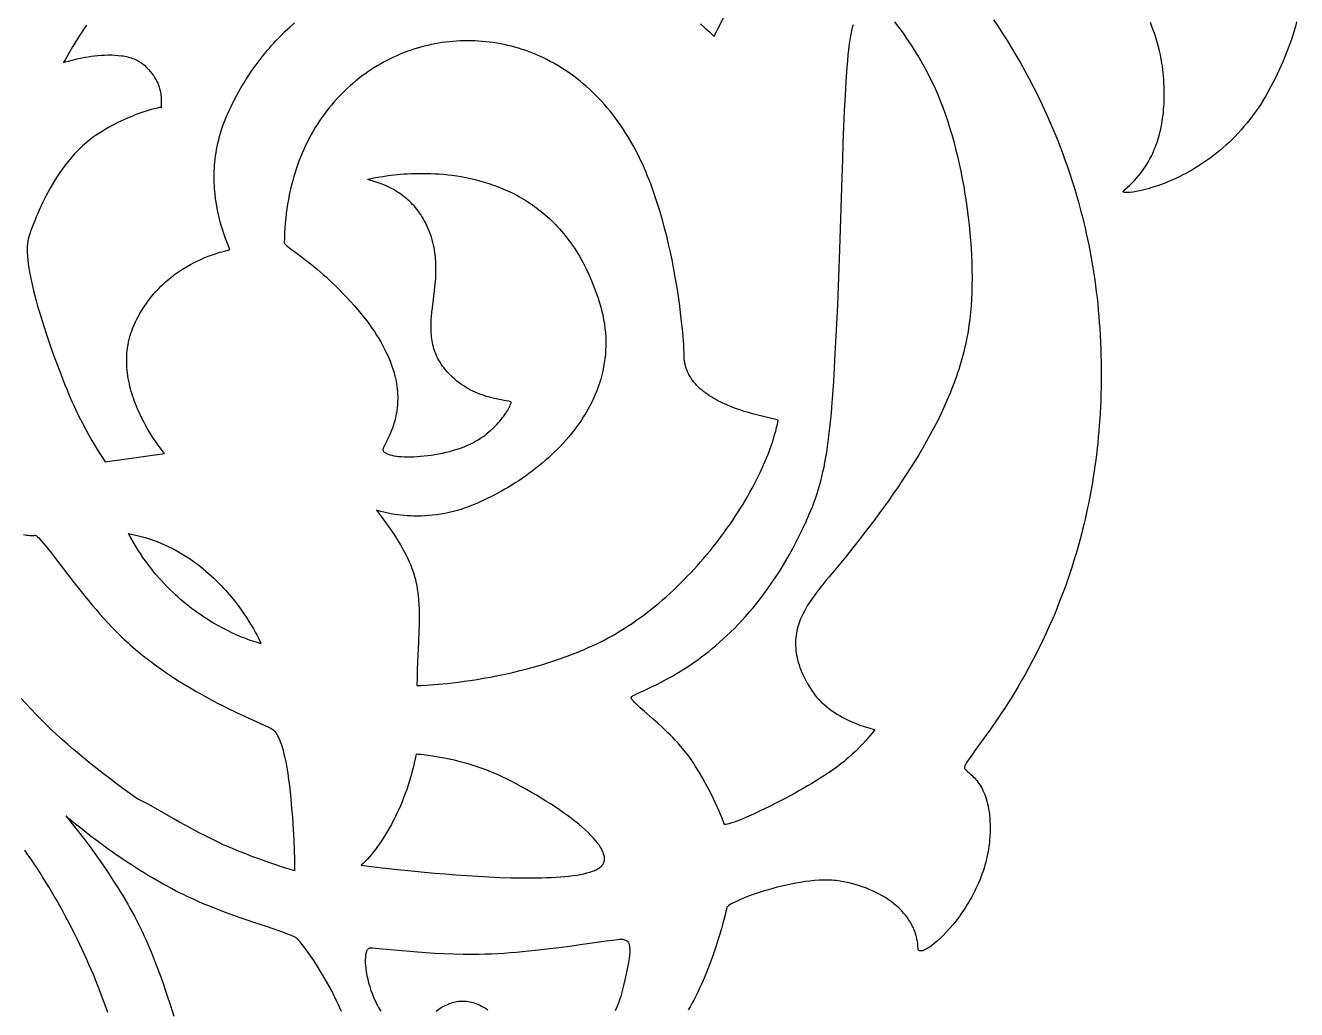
# Model space of a CAD drawing. Extents: x -332 to 348, y -263 to 352.
# Drawn here: x 59.8 to 122.5, y -19.5 to 29 of the extents above; entities that cross this region are included whole.
import ezdxf

# ---------------------------------------------------------------- set-up
doc = ezdxf.new("R2010")
doc.units = 0
doc.layers.add('LAYER_1', color=18, linetype='CONTINUOUS')
doc.layers.add('LAYER_2', color=174, linetype='CONTINUOUS')

msp = doc.modelspace()

# ---------------------------------------------------------------- linework, layer by layer
at = {"layer": 'LAYER_1'}
for points in [[(93.122, 29.116), (93.363, 28.903), (93.553, 28.727), (93.691, 28.594), (93.803, 28.48), (96.497, 33.954)], [(62.84, 29.042), (62.702, 28.838), (62.573, 28.644), (62.454, 28.46), (62.344, 28.287), (62.153, 27.975), (61.998, 27.71), (61.789, 27.34), (61.733, 27.242), (61.716, 27.216), (61.707, 27.205), (61.81, 27.237), (61.949, 27.277), (62.136, 27.326), (62.365, 27.38), (62.629, 27.435), (62.772, 27.462), (62.921, 27.487), (63.076, 27.51), (63.235, 27.531), (63.397, 27.548), (63.563, 27.562), (63.73, 27.572), (63.899, 27.577), (64.068, 27.576), (64.236, 27.57), (64.403, 27.557), (64.568, 27.538), (64.649, 27.525), (64.729, 27.511), (64.809, 27.494), (64.887, 27.476), (64.964, 27.455), (65.039, 27.432), (65.114, 27.407), (65.186, 27.379), (65.257, 27.349), (65.327, 27.317), (65.394, 27.281), (65.46, 27.244), (65.523, 27.203), (65.585, 27.16), (65.644, 27.114), (65.7, 27.065), (65.807, 26.964), (65.903, 26.864), (65.991, 26.763), (66.071, 26.663), (66.142, 26.564), (66.205, 26.466), (66.262, 26.369), (66.311, 26.274), (66.354, 26.18), (66.391, 26.088), (66.423, 25.998), (66.449, 25.91), (66.471, 25.825), (66.489, 25.743), (66.502, 25.663), (66.512, 25.587), (66.52, 25.514), (66.524, 25.445), (66.527, 25.318), (66.525, 25.209), (66.521, 25.118), (66.518, 25.048), (66.521, 25.001), (66.525, 24.986), (66.531, 24.977), (66.541, 24.975), (66.553, 24.98), (66.561, 24.986), (66.561, 24.988), (66.559, 24.99), (66.546, 24.991), (66.524, 24.99), (66.451, 24.98), (66.343, 24.959), (66.203, 24.927), (66.033, 24.882), (65.836, 24.824), (65.615, 24.753), (65.372, 24.667), (65.243, 24.618), (65.11, 24.565), (64.972, 24.509), (64.831, 24.448), (64.687, 24.384), (64.54, 24.315), (64.39, 24.242), (64.237, 24.164), (64.082, 24.082), (63.926, 23.996), (63.768, 23.905), (63.61, 23.809), (63.45, 23.708), (63.29, 23.602), (63.195, 23.536), (63.1, 23.468), (63.008, 23.397), (62.917, 23.324), (62.827, 23.25), (62.739, 23.174), (62.652, 23.095), (62.567, 23.016), (62.483, 22.934), (62.401, 22.852), (62.24, 22.682), (62.086, 22.507), (61.937, 22.328), (61.794, 22.146), (61.657, 21.961), (61.525, 21.773), (61.399, 21.584), (61.278, 21.394), (61.163, 21.205), (61.054, 21.015), (60.95, 20.827), (60.851, 20.641), (60.757, 20.457), (60.669, 20.277), (60.586, 20.1), (60.508, 19.929), (60.436, 19.762), (60.368, 19.602), (60.305, 19.448), (60.196, 19.164), (60.105, 18.914), (60.034, 18.705), (59.983, 18.542), (59.967, 18.485), (59.953, 18.425), (59.942, 18.361), (59.932, 18.294), (59.925, 18.224), (59.919, 18.151), (59.916, 18.076), (59.914, 17.997), (59.917, 17.831), (59.927, 17.655), (59.944, 17.469), (59.967, 17.274), (59.997, 17.07), (60.033, 16.858), (60.075, 16.638), (60.123, 16.411), (60.176, 16.177), (60.233, 15.938), (60.296, 15.694), (60.362, 15.445), (60.433, 15.192), (60.507, 14.935), (60.585, 14.675), (60.667, 14.414), (60.751, 14.15), (60.837, 13.885), (61.017, 13.355), (61.204, 12.827), (61.395, 12.306), (61.588, 11.797), (61.782, 11.305), (61.867, 11.094), (61.953, 10.888), (62.039, 10.687), (62.126, 10.49), (62.213, 10.299), (62.3, 10.112), (62.472, 9.756), (62.641, 9.421), (62.805, 9.109), (62.962, 8.822), (63.11, 8.561), (63.247, 8.326), (63.372, 8.118), (63.483, 7.94), (63.577, 7.791), (63.711, 7.589), (63.759, 7.519), (66.687, 7.929), (66.57, 8.073), (66.44, 8.246), (66.36, 8.355), (66.273, 8.478), (66.18, 8.616), (66.082, 8.766), (65.98, 8.929), (65.875, 9.104), (65.769, 9.29), (65.663, 9.486), (65.558, 9.693), (65.455, 9.909), (65.356, 10.133), (65.261, 10.366), (65.216, 10.485), (65.173, 10.606), (65.131, 10.729), (65.091, 10.853), (65.054, 10.979), (65.019, 11.106), (64.986, 11.234), (64.956, 11.364), (64.928, 11.495), (64.904, 11.628), (64.882, 11.761), (64.864, 11.895), (64.849, 12.031), (64.838, 12.167), (64.83, 12.303), (64.826, 12.441), (64.826, 12.579), (64.83, 12.717), (64.838, 12.856), (64.851, 12.995), (64.869, 13.135), (64.891, 13.275), (64.918, 13.415), (64.95, 13.554), (64.988, 13.694), (65.031, 13.834), (65.079, 13.973), (65.133, 14.113), (65.197, 14.263), (65.263, 14.409), (65.332, 14.551), (65.404, 14.69), (65.478, 14.825), (65.554, 14.956), (65.633, 15.084), (65.714, 15.208), (65.796, 15.328), (65.881, 15.446), (65.967, 15.559), (66.055, 15.67), (66.144, 15.776), (66.235, 15.88), (66.327, 15.981), (66.42, 16.078), (66.514, 16.172), (66.609, 16.263), (66.704, 16.351), (66.801, 16.436), (66.898, 16.518), (66.995, 16.598), (67.093, 16.674), (67.191, 16.748), (67.288, 16.819), (67.386, 16.887), (67.484, 16.952), (67.581, 17.015), (67.775, 17.134), (67.966, 17.242), (68.153, 17.341), (68.336, 17.432), (68.513, 17.513), (68.684, 17.587), (68.848, 17.652), (69.004, 17.71), (69.15, 17.761), (69.286, 17.806), (69.411, 17.844), (69.524, 17.876), (69.71, 17.925), (69.896, 17.969), (69.9, 17.973), (69.901, 17.981), (69.896, 18.011), (69.882, 18.058), (69.859, 18.121), (69.704, 18.529), (69.654, 18.667), (69.601, 18.82), (69.547, 18.985), (69.493, 19.164), (69.439, 19.355), (69.387, 19.557), (69.337, 19.772), (69.29, 19.997), (69.248, 20.233), (69.212, 20.478), (69.181, 20.734), (69.169, 20.865), (69.159, 20.998), (69.15, 21.134), (69.144, 21.272), (69.141, 21.411), (69.14, 21.553), (69.141, 21.697), (69.145, 21.843), (69.152, 21.99), (69.162, 22.139), (69.175, 22.29), (69.191, 22.443), (69.211, 22.597), (69.234, 22.753), (69.261, 22.91), (69.291, 23.069), (69.325, 23.229), (69.363, 23.39), (69.405, 23.553), (69.452, 23.717), (69.503, 23.882), (69.558, 24.048), (69.618, 24.215), (69.682, 24.384), (69.752, 24.553), (69.826, 24.723), (69.897, 24.878), (69.97, 25.032), (70.044, 25.184), (70.121, 25.335), (70.198, 25.484), (70.278, 25.632), (70.359, 25.779), (70.442, 25.924), (70.526, 26.067), (70.612, 26.209), (70.699, 26.349), (70.788, 26.488), (70.878, 26.626), (70.97, 26.762), (71.064, 26.896), (71.158, 27.029), (71.255, 27.16), (71.353, 27.29), (71.452, 27.419), (71.552, 27.546), (71.654, 27.671), (71.758, 27.795), (71.863, 27.917), (71.969, 28.038), (72.076, 28.157), (72.185, 28.275), (72.407, 28.506), (72.633, 28.731), (72.865, 28.95), (73.102, 29.163)], [(102.699, 29.203), (102.834, 29.027), (102.973, 28.84), (103.115, 28.645), (103.259, 28.44), (103.405, 28.225), (103.553, 28.002), (103.7, 27.77), (103.848, 27.529), (103.995, 27.28), (104.141, 27.023), (104.285, 26.757), (104.426, 26.484), (104.564, 26.203), (104.698, 25.915), (104.828, 25.62), (104.953, 25.317), (105.072, 25.008), (105.189, 24.681), (105.302, 24.347), (105.411, 24.006), (105.515, 23.658), (105.614, 23.305), (105.709, 22.946), (105.798, 22.582), (105.883, 22.214), (105.963, 21.843), (106.037, 21.468), (106.107, 21.091), (106.171, 20.713), (106.231, 20.333), (106.284, 19.952), (106.333, 19.571), (106.376, 19.191), (106.413, 18.811), (106.445, 18.434), (106.472, 18.058), (106.492, 17.685), (106.507, 17.316), (106.516, 16.95), (106.519, 16.589), (106.515, 16.233), (106.506, 15.883), (106.491, 15.539), (106.469, 15.202), (106.441, 14.872), (106.407, 14.55), (106.367, 14.236), (106.32, 13.932), (106.294, 13.783), (106.266, 13.637), (106.23, 13.461), (106.192, 13.286), (106.151, 13.111), (106.109, 12.937), (106.063, 12.762), (106.016, 12.589), (105.966, 12.415), (105.914, 12.242), (105.86, 12.07), (105.804, 11.898), (105.746, 11.726), (105.685, 11.554), (105.623, 11.383), (105.559, 11.213), (105.424, 10.872), (105.281, 10.533), (105.131, 10.195), (104.974, 9.859), (104.81, 9.524), (104.639, 9.19), (104.462, 8.858), (104.279, 8.526), (104.089, 8.196), (103.894, 7.867), (103.694, 7.539), (103.488, 7.212), (103.278, 6.886), (103.063, 6.56), (102.843, 6.236), (102.619, 5.913), (102.391, 5.59), (102.16, 5.269), (101.925, 4.948), (101.687, 4.628), (101.446, 4.308), (101.203, 3.99), (100.957, 3.671), (100.459, 3.037), (100.293, 2.83), (100.127, 2.628), (99.796, 2.232), (99.471, 1.847), (99.313, 1.657), (99.158, 1.469), (99.009, 1.281), (98.864, 1.095), (98.726, 0.908), (98.595, 0.721), (98.471, 0.534), (98.412, 0.44), (98.355, 0.345), (98.301, 0.251), (98.249, 0.155), (98.199, 0.06), (98.152, -0.036), (98.108, -0.133), (98.066, -0.23), (98.027, -0.328), (97.991, -0.426), (97.958, -0.526), (97.929, -0.626), (97.902, -0.727), (97.879, -0.829), (97.859, -0.931), (97.842, -1.035), (97.829, -1.14), (97.82, -1.246), (97.815, -1.353), (97.813, -1.461), (97.816, -1.571), (97.822, -1.681), (97.832, -1.793), (97.847, -1.907), (97.866, -2.022), (97.89, -2.138), (97.918, -2.256), (97.95, -2.376), (97.988, -2.497), (98.03, -2.62), (98.077, -2.744), (98.129, -2.871), (98.185, -2.999), (98.248, -3.129), (98.315, -3.261), (98.388, -3.395), (98.466, -3.531), (98.55, -3.669), (98.597, -3.742), (98.645, -3.814), (98.695, -3.884), (98.747, -3.952), (98.801, -4.019), (98.855, -4.084), (98.968, -4.21), (99.086, -4.329), (99.208, -4.442), (99.333, -4.55), (99.461, -4.651), (99.591, -4.747), (99.723, -4.837), (99.855, -4.922), (99.988, -5.001), (100.12, -5.076), (100.252, -5.145), (100.381, -5.21), (100.509, -5.269), (100.633, -5.324), (100.755, -5.375), (100.871, -5.421), (100.984, -5.463), (101.191, -5.535), (101.372, -5.591), (101.522, -5.633), (101.635, -5.662), (101.731, -5.683), (101.692, -5.736), (101.576, -5.884), (101.49, -5.988), (101.387, -6.11), (101.265, -6.247), (101.127, -6.397), (100.971, -6.558), (100.799, -6.729), (100.611, -6.907), (100.407, -7.089), (100.299, -7.182), (100.188, -7.274), (100.072, -7.368), (99.953, -7.461), (99.83, -7.553), (99.704, -7.645), (99.574, -7.737), (99.441, -7.827), (99.241, -7.957), (99.036, -8.087), (98.828, -8.216), (98.618, -8.344), (98.404, -8.47), (98.189, -8.594), (97.974, -8.716), (97.758, -8.836), (97.328, -9.068), (96.905, -9.288), (96.496, -9.494), (96.105, -9.683), (95.738, -9.854), (95.4, -10.004), (95.097, -10.131), (94.961, -10.186), (94.835, -10.234), (94.72, -10.276), (94.618, -10.311), (94.529, -10.338), (94.453, -10.358), (94.392, -10.37), (94.345, -10.375), (94.328, -10.374), (94.315, -10.371), (94.305, -10.366), (94.3, -10.358), (94.258, -10.245), (94.172, -10.025), (94.113, -9.879), (94.043, -9.712), (93.961, -9.525), (93.868, -9.319), (93.763, -9.097), (93.646, -8.859), (93.518, -8.609), (93.378, -8.346), (93.225, -8.074), (93.061, -7.793), (92.884, -7.505), (92.79, -7.359), (92.694, -7.212), (92.593, -7.066), (92.488, -6.921), (92.377, -6.779), (92.263, -6.638), (92.145, -6.5), (92.024, -6.364), (91.901, -6.231), (91.776, -6.1), (91.65, -5.972), (91.523, -5.847), (91.269, -5.606), (91.02, -5.379), (90.78, -5.166), (90.344, -4.786), (90.157, -4.621), (89.997, -4.475), (89.928, -4.409), (89.868, -4.348), (89.817, -4.293), (89.776, -4.242), (89.744, -4.197), (89.723, -4.157), (89.717, -4.139), (89.714, -4.123), (89.713, -4.108), (89.716, -4.094), (89.726, -4.077), (89.743, -4.058), (89.768, -4.038), (89.8, -4.016), (89.887, -3.967), (90.001, -3.911), (90.307, -3.77), (90.707, -3.586), (90.938, -3.474), (91.188, -3.348), (91.456, -3.206), (91.741, -3.048), (91.889, -2.963), (92.04, -2.872), (92.195, -2.777), (92.353, -2.678), (92.514, -2.573), (92.677, -2.463), (92.844, -2.348), (93.012, -2.228), (93.183, -2.102), (93.357, -1.97), (93.532, -1.833), (93.709, -1.689), (93.887, -1.54), (94.067, -1.384), (94.248, -1.222), (94.43, -1.054), (94.613, -0.878), (94.796, -0.697), (94.98, -0.508), (95.165, -0.312), (95.349, -0.109), (95.534, 0.101), (95.718, 0.319), (95.902, 0.545), (96.085, 0.778), (96.268, 1.019), (96.449, 1.268), (96.63, 1.525), (96.809, 1.79), (96.987, 2.064), (97.163, 2.347), (97.337, 2.638), (97.509, 2.938), (97.679, 3.246), (97.847, 3.564), (98.012, 3.892), (98.175, 4.228), (98.334, 4.575), (98.491, 4.93), (98.644, 5.296), (98.723, 5.496), (98.798, 5.7), (98.868, 5.909), (98.935, 6.122), (98.999, 6.339), (99.059, 6.561), (99.115, 6.788), (99.168, 7.019), (99.218, 7.256), (99.265, 7.497), (99.31, 7.744), (99.352, 7.996), (99.391, 8.254), (99.428, 8.517), (99.462, 8.785), (99.495, 9.06), (99.525, 9.34), (99.554, 9.626), (99.581, 9.918), (99.607, 10.217), (99.654, 10.833), (99.697, 11.475), (99.737, 12.144), (99.775, 12.841), (99.85, 14.323), (99.892, 15.235), (99.93, 16.151), (99.965, 17.067), (99.997, 17.98), (100.11, 21.544), (100.139, 22.398), (100.168, 23.23), (100.2, 24.037), (100.235, 24.817), (100.273, 25.567), (100.315, 26.282), (100.362, 26.961), (100.388, 27.286), (100.415, 27.6), (100.437, 27.819), (100.462, 28.028), (100.49, 28.227), (100.521, 28.416), (100.554, 28.596), (100.589, 28.766), (100.626, 28.927), (100.665, 29.079)], [(59.734, 3.924), (59.901, 3.899), (59.977, 3.891), (60.05, 3.885), (60.117, 3.883), (60.18, 3.883), (60.238, 3.887), (60.29, 3.894), (60.306, 3.894), (60.324, 3.889), (60.346, 3.879), (60.369, 3.864), (60.396, 3.845), (60.424, 3.821), (60.489, 3.759), (60.564, 3.681), (60.647, 3.587), (60.739, 3.478), (60.84, 3.355), (61.065, 3.071), (61.32, 2.741), (61.907, 1.976), (62.235, 1.555), (62.58, 1.118), (62.759, 0.896), (62.942, 0.673), (63.128, 0.45), (63.316, 0.228), (63.508, 0.007), (63.701, -0.211), (63.897, -0.426), (64.094, -0.636), (64.292, -0.842), (64.491, -1.04), (64.69, -1.232), (64.89, -1.415), (65.027, -1.537), (65.165, -1.657), (65.444, -1.891), (65.725, -2.116), (66.008, -2.335), (66.292, -2.545), (66.577, -2.748), (66.862, -2.944), (67.145, -3.132), (67.428, -3.313), (67.708, -3.486), (67.985, -3.653), (68.259, -3.812), (68.529, -3.965), (68.794, -4.111), (69.054, -4.25), (69.308, -4.382), (69.555, -4.508), (69.794, -4.627), (70.248, -4.846), (70.664, -5.04), (71.037, -5.21), (71.633, -5.48), (71.845, -5.581), (71.927, -5.623), (71.993, -5.661), (72.042, -5.695), (72.089, -5.737), (72.135, -5.787), (72.179, -5.844), (72.222, -5.909), (72.264, -5.981), (72.304, -6.059), (72.343, -6.144), (72.381, -6.235), (72.418, -6.332), (72.453, -6.434), (72.487, -6.542), (72.52, -6.655), (72.552, -6.773), (72.582, -6.895), (72.612, -7.021), (72.667, -7.286), (72.718, -7.564), (72.765, -7.853), (72.809, -8.152), (72.848, -8.457), (72.884, -8.768), (72.916, -9.08), (72.945, -9.394), (72.971, -9.705), (72.995, -10.012), (73.015, -10.313), (73.033, -10.606), (73.061, -11.156), (73.082, -11.646), (73.095, -12.058), (73.103, -12.374), (73.108, -12.649), (72.831, -12.566), (72.508, -12.465), (72.086, -12.327), (71.842, -12.243), (71.579, -12.151), (71.299, -12.05), (71.004, -11.94), (70.696, -11.822), (70.377, -11.695), (70.05, -11.56), (69.716, -11.417), (69.556, -11.347), (69.395, -11.273), (69.068, -11.116), (68.737, -10.951), (68.404, -10.779), (68.074, -10.602), (67.748, -10.424), (67.429, -10.246), (67.12, -10.072), (66.035, -9.455), (65.816, -9.333), (65.622, -9.229), (65.458, -9.146), (65.387, -9.113), (65.325, -9.086), (64.979, -8.838), (64.642, -8.592), (64.313, -8.348), (63.991, -8.106), (63.676, -7.865), (63.368, -7.625), (63.067, -7.386), (62.772, -7.147), (62.483, -6.908), (62.201, -6.669), (61.923, -6.428), (61.651, -6.186), (61.383, -5.943), (61.121, -5.697), (60.862, -5.449), (60.608, -5.198), (60.357, -4.944), (60.11, -4.687), (59.865, -4.425), (59.624, -4.16)], [(75.423, -19.59), (75.343, -19.41), (75.261, -19.232), (75.178, -19.056), (75.093, -18.883), (75.007, -18.712), (74.92, -18.545), (74.744, -18.22), (74.568, -17.909), (74.392, -17.614), (74.22, -17.337), (74.053, -17.079), (73.893, -16.843), (73.742, -16.629), (73.603, -16.441), (73.475, -16.279), (73.363, -16.145), (73.268, -16.041), (73.227, -16.001), (73.192, -15.969), (73.161, -15.945), (73.136, -15.93), (73.05, -15.89), (72.957, -15.85), (72.753, -15.768), (72.526, -15.683), (72.277, -15.594), (71.721, -15.406), (71.098, -15.198), (70.765, -15.085), (70.42, -14.966), (70.064, -14.84), (69.7, -14.707), (69.328, -14.566), (68.951, -14.417), (68.569, -14.259), (68.377, -14.176), (68.185, -14.091), (67.998, -14.006), (67.809, -13.917), (67.619, -13.826), (67.428, -13.731), (67.236, -13.633), (67.042, -13.532), (66.847, -13.428), (66.651, -13.321), (66.455, -13.211), (66.257, -13.098), (66.058, -12.982), (65.859, -12.863), (65.659, -12.742), (65.458, -12.618), (65.257, -12.491), (65.056, -12.361), (64.854, -12.228), (64.651, -12.093), (64.246, -11.815), (63.84, -11.528), (63.435, -11.23), (63.03, -10.923), (62.828, -10.766), (62.626, -10.607), (62.425, -10.446), (62.224, -10.282), (62.024, -10.116), (61.825, -9.949), (62.141, -10.339), (62.451, -10.731), (62.754, -11.125), (63.049, -11.521), (63.337, -11.917), (63.616, -12.315), (63.887, -12.712), (64.149, -13.11), (64.276, -13.309), (64.401, -13.508), (64.524, -13.707), (64.644, -13.906), (64.761, -14.104), (64.876, -14.303), (64.988, -14.501), (65.098, -14.699), (65.205, -14.896), (65.309, -15.094), (65.41, -15.291), (65.508, -15.487), (65.603, -15.683), (65.695, -15.879), (65.785, -16.074), (65.871, -16.268), (65.954, -16.461), (66.034, -16.654), (66.188, -17.038), (66.334, -17.417), (66.471, -17.79), (66.6, -18.156), (66.722, -18.513), (66.837, -18.86), (66.946, -19.194), (67.147, -19.819)], [(63.894, -19.641), (63.795, -19.36), (63.689, -19.064), (63.574, -18.755), (63.451, -18.435), (63.319, -18.106), (63.18, -17.77), (63.074, -17.521), (62.966, -17.273), (62.856, -17.026), (62.744, -16.78), (62.631, -16.535), (62.515, -16.29), (62.398, -16.047), (62.278, -15.804), (62.157, -15.563), (62.034, -15.322), (61.909, -15.083), (61.782, -14.845), (61.653, -14.607), (61.522, -14.371), (61.389, -14.137), (61.255, -13.903), (61.118, -13.671), (60.979, -13.44), (60.839, -13.21), (60.696, -12.982), (60.551, -12.755), (60.405, -12.529), (60.256, -12.305), (60.106, -12.082), (59.953, -11.861), (59.799, -11.642)], [(88.927, -19.537), (88.981, -19.421), (89.032, -19.305), (89.08, -19.187), (89.126, -19.069), (89.168, -18.949), (89.209, -18.827), (89.247, -18.703), (89.284, -18.576), (89.319, -18.445), (89.353, -18.311), (89.419, -18.03), (89.483, -17.728), (89.548, -17.404), (89.59, -17.173), (89.62, -16.972), (89.64, -16.797), (89.65, -16.648), (89.652, -16.581), (89.652, -16.521), (89.649, -16.465), (89.645, -16.415), (89.638, -16.369), (89.63, -16.328), (89.621, -16.29), (89.61, -16.257), (89.597, -16.227), (89.583, -16.201), (89.568, -16.178), (89.552, -16.158), (89.535, -16.14), (89.517, -16.125), (89.479, -16.101), (89.438, -16.083), (89.396, -16.07), (89.31, -16.047), (89.272, -16.043), (89.213, -16.042), (89.135, -16.047), (89.037, -16.056), (88.788, -16.085), (88.474, -16.127), (87.671, -16.242), (87.197, -16.31), (86.683, -16.38), (86.135, -16.452), (85.56, -16.523), (84.964, -16.589), (84.66, -16.62), (84.354, -16.649), (84.046, -16.676), (83.737, -16.7), (83.427, -16.722), (83.118, -16.74), (82.81, -16.755), (82.505, -16.766), (82.202, -16.773), (81.903, -16.776), (81.658, -16.775), (81.415, -16.773), (80.937, -16.762), (80.47, -16.744), (80.019, -16.722), (79.586, -16.696), (79.173, -16.667), (78.784, -16.636), (78.42, -16.604), (77.283, -16.496), (77.092, -16.479), (76.944, -16.469), (76.841, -16.466), (76.808, -16.468), (76.786, -16.472), (76.761, -16.484), (76.737, -16.501), (76.715, -16.523), (76.695, -16.549), (76.676, -16.58), (76.66, -16.615), (76.645, -16.655), (76.632, -16.698), (76.62, -16.745), (76.611, -16.796), (76.603, -16.85), (76.598, -16.908), (76.592, -17.033), (76.593, -17.17), (76.602, -17.318), (76.618, -17.475), (76.642, -17.64), (76.673, -17.812), (76.712, -17.99), (76.758, -18.173), (76.812, -18.359), (76.874, -18.547), (76.944, -18.736), (77.021, -18.925), (77.106, -19.113), (77.151, -19.206), (77.198, -19.298), (77.248, -19.389), (77.299, -19.479), (77.352, -19.568)], [(80.095, -19.565), (80.217, -19.479), (80.343, -19.398), (80.407, -19.359), (80.473, -19.323), (80.541, -19.289), (80.609, -19.256), (80.678, -19.226), (80.748, -19.198), (80.82, -19.173), (80.892, -19.15), (80.966, -19.13), (81.04, -19.113), (81.115, -19.098), (81.192, -19.087), (81.269, -19.079), (81.347, -19.075), (81.426, -19.074), (81.506, -19.076), (81.586, -19.082), (81.668, -19.093), (81.75, -19.107), (81.833, -19.125), (81.917, -19.148), (82.001, -19.175), (82.086, -19.207), (82.172, -19.243), (82.27, -19.289), (82.365, -19.338), (82.459, -19.389), (82.55, -19.443), (82.639, -19.5)]]:
    msp.add_lwpolyline(points, dxfattribs=at)
for points in [[(79.139, -3.521), (79.356, -3.513), (79.616, -3.498), (79.966, -3.473), (80.397, -3.434), (80.641, -3.409), (80.902, -3.38), (81.179, -3.346), (81.471, -3.307), (81.778, -3.263), (82.098, -3.213), (82.43, -3.158), (82.773, -3.096), (83.126, -3.027), (83.489, -2.951), (83.859, -2.868), (84.237, -2.777), (84.62, -2.678), (85.009, -2.571), (85.402, -2.456), (85.599, -2.394), (85.797, -2.331), (85.996, -2.265), (86.194, -2.197), (86.394, -2.126), (86.593, -2.053), (86.792, -1.977), (86.991, -1.899), (87.19, -1.818), (87.388, -1.735), (87.586, -1.649), (87.783, -1.56), (87.979, -1.469), (88.174, -1.374), (88.375, -1.273), (88.575, -1.168), (88.774, -1.058), (88.972, -0.945), (89.169, -0.827), (89.365, -0.705), (89.559, -0.579), (89.753, -0.45), (89.945, -0.317), (90.136, -0.18), (90.326, -0.04), (90.514, 0.103), (90.701, 0.249), (90.886, 0.399), (91.07, 0.552), (91.252, 0.707), (91.433, 0.865), (91.611, 1.026), (91.788, 1.19), (91.963, 1.356), (92.136, 1.525), (92.307, 1.695), (92.476, 1.868), (92.643, 2.043), (92.808, 2.22), (92.971, 2.399), (93.131, 2.58), (93.289, 2.762), (93.445, 2.946), (93.598, 3.131), (93.749, 3.318), (93.897, 3.506), (94.043, 3.695), (94.186, 3.885), (94.326, 4.076), (94.464, 4.268), (94.598, 4.46), (94.73, 4.653), (94.859, 4.847), (94.985, 5.041), (95.107, 5.235), (95.227, 5.43), (95.344, 5.625), (95.457, 5.819), (95.567, 6.014), (95.674, 6.208), (95.777, 6.402), (95.877, 6.596), (95.973, 6.789), (96.066, 6.981), (96.155, 7.173), (96.24, 7.364), (96.322, 7.553), (96.4, 7.742), (96.474, 7.93), (96.544, 8.116), (96.61, 8.301), (96.672, 8.485), (96.73, 8.667), (96.784, 8.847), (96.834, 9.026), (96.88, 9.203), (96.921, 9.377), (96.958, 9.55), (96.956, 9.557), (96.947, 9.564), (96.91, 9.58), (96.849, 9.599), (96.765, 9.62), (96.24, 9.742), (95.888, 9.83), (95.695, 9.881), (95.494, 9.939), (95.286, 10.002), (95.072, 10.072), (94.855, 10.148), (94.637, 10.231), (94.418, 10.322), (94.309, 10.371), (94.201, 10.421), (94.094, 10.473), (93.988, 10.528), (93.883, 10.585), (93.78, 10.643), (93.678, 10.704), (93.578, 10.767), (93.481, 10.833), (93.386, 10.901), (93.293, 10.971), (93.203, 11.044), (93.117, 11.119), (93.033, 11.196), (92.953, 11.276), (92.877, 11.359), (92.804, 11.444), (92.736, 11.533), (92.672, 11.623), (92.613, 11.717), (92.558, 11.813), (92.508, 11.913), (92.464, 12.015), (92.425, 12.12), (92.391, 12.228), (92.364, 12.339), (92.342, 12.453), (92.327, 12.571), (92.318, 12.691), (92.316, 12.815), (92.315, 12.897), (92.312, 13.007), (92.297, 13.304), (92.268, 13.695), (92.248, 13.923), (92.224, 14.17), (92.196, 14.437), (92.164, 14.721), (92.127, 15.021), (92.085, 15.336), (92.038, 15.665), (91.986, 16.007), (91.929, 16.36), (91.866, 16.723), (91.797, 17.095), (91.722, 17.474), (91.641, 17.86), (91.553, 18.251), (91.459, 18.646), (91.358, 19.043), (91.25, 19.442), (91.134, 19.841), (91.011, 20.239), (90.947, 20.438), (90.88, 20.635), (90.812, 20.832), (90.742, 21.028), (90.669, 21.222), (90.595, 21.415), (90.519, 21.607), (90.44, 21.797), (90.359, 21.985), (90.276, 22.172), (90.191, 22.356), (90.104, 22.538), (90.015, 22.717), (89.923, 22.894), (89.809, 23.105), (89.692, 23.311), (89.573, 23.513), (89.451, 23.711), (89.326, 23.904), (89.199, 24.093), (89.07, 24.277), (88.938, 24.457), (88.803, 24.633), (88.667, 24.804), (88.528, 24.972), (88.387, 25.134), (88.244, 25.293), (88.099, 25.447), (87.953, 25.597), (87.804, 25.743), (87.653, 25.885), (87.5, 26.022), (87.346, 26.155), (87.19, 26.284), (87.032, 26.409), (86.873, 26.53), (86.712, 26.646), (86.55, 26.759), (86.386, 26.867), (86.221, 26.971), (86.055, 27.071), (85.887, 27.167), (85.718, 27.259), (85.548, 27.347), (85.377, 27.43), (85.205, 27.51), (85.032, 27.586), (84.858, 27.657), (84.684, 27.725), (84.508, 27.789), (84.332, 27.849), (84.155, 27.904), (83.977, 27.956), (83.799, 28.004), (83.621, 28.048), (83.442, 28.088), (83.262, 28.124), (83.082, 28.157), (82.902, 28.185), (82.722, 28.21), (82.541, 28.23), (82.361, 28.247), (82.18, 28.26), (82, 28.27), (81.819, 28.275), (81.639, 28.277), (81.458, 28.275), (81.278, 28.269), (81.098, 28.259), (80.919, 28.246), (80.74, 28.229), (80.561, 28.208), (80.383, 28.184), (80.206, 28.156), (80.029, 28.124), (79.853, 28.088), (79.678, 28.049), (79.503, 28.007), (79.329, 27.96), (79.157, 27.91), (78.985, 27.857), (78.814, 27.8), (78.644, 27.739), (78.476, 27.675), (78.308, 27.607), (78.142, 27.536), (77.977, 27.461), (77.814, 27.383), (77.652, 27.301), (77.491, 27.216), (77.332, 27.127), (77.175, 27.035), (77.019, 26.94), (76.865, 26.841), (76.713, 26.738), (76.563, 26.632), (76.414, 26.523), (76.267, 26.411), (76.123, 26.295), (75.98, 26.176), (75.84, 26.053), (75.702, 25.927), (75.565, 25.798), (75.432, 25.665), (75.3, 25.529), (75.171, 25.39), (75.045, 25.248), (74.921, 25.102), (74.799, 24.953), (74.68, 24.801), (74.564, 24.646), (74.45, 24.488), (74.34, 24.326), (74.232, 24.161), (74.127, 23.993), (74.025, 23.822), (73.926, 23.648), (73.83, 23.471), (73.737, 23.29), (73.648, 23.106), (73.562, 22.92), (73.479, 22.73), (73.399, 22.537), (73.323, 22.342), (73.25, 22.143), (73.181, 21.941), (73.115, 21.736), (73.053, 21.528), (72.995, 21.317), (72.94, 21.104), (72.89, 20.887), (72.843, 20.667), (72.8, 20.444), (72.761, 20.219), (72.726, 19.991), (72.695, 19.759), (72.669, 19.525), (72.646, 19.288), (72.628, 19.048), (72.614, 18.805), (72.605, 18.56), (72.6, 18.311), (72.601, 18.302), (72.605, 18.291), (72.619, 18.268), (72.643, 18.24), (72.675, 18.208), (72.716, 18.172), (72.766, 18.132), (72.891, 18.037), (73.231, 17.787), (73.442, 17.63), (73.678, 17.449), (73.937, 17.244), (74.217, 17.013), (74.365, 16.887), (74.516, 16.755), (74.672, 16.615), (74.832, 16.468), (74.995, 16.314), (75.162, 16.152), (75.332, 15.983), (75.505, 15.805), (75.68, 15.62), (75.858, 15.427), (76.038, 15.225), (76.22, 15.014), (76.376, 14.829), (76.524, 14.645), (76.664, 14.464), (76.796, 14.286), (76.922, 14.109), (77.04, 13.936), (77.152, 13.764), (77.257, 13.596), (77.355, 13.429), (77.446, 13.265), (77.532, 13.104), (77.611, 12.945), (77.685, 12.788), (77.753, 12.634), (77.815, 12.483), (77.872, 12.334), (77.923, 12.187), (77.97, 12.043), (78.011, 11.901), (78.048, 11.762), (78.08, 11.625), (78.108, 11.491), (78.131, 11.36), (78.151, 11.23), (78.166, 11.104), (78.178, 10.98), (78.186, 10.858), (78.191, 10.739), (78.192, 10.623), (78.19, 10.509), (78.186, 10.397), (78.178, 10.288), (78.168, 10.182), (78.156, 10.078), (78.141, 9.977), (78.124, 9.878), (78.106, 9.782), (78.085, 9.688), (78.063, 9.597), (78.04, 9.509), (77.989, 9.34), (77.934, 9.181), (77.877, 9.033), (77.819, 8.894), (77.761, 8.767), (77.704, 8.65), (77.601, 8.447), (77.52, 8.286), (77.491, 8.222), (77.472, 8.168), (77.466, 8.143), (77.465, 8.119), (77.467, 8.096), (77.473, 8.074), (77.482, 8.052), (77.495, 8.031), (77.512, 8.01), (77.532, 7.991), (77.555, 7.972), (77.582, 7.954), (77.612, 7.936), (77.645, 7.92), (77.719, 7.889), (77.805, 7.861), (77.902, 7.837), (78.009, 7.816), (78.125, 7.798), (78.25, 7.784), (78.384, 7.773), (78.525, 7.766), (78.673, 7.762), (78.827, 7.763), (78.987, 7.767), (79.152, 7.775), (79.321, 7.786), (79.494, 7.802), (79.671, 7.822), (79.85, 7.846), (80.03, 7.874), (80.212, 7.907), (80.395, 7.944), (80.577, 7.985), (80.759, 8.03), (80.94, 8.081), (81.118, 8.135), (81.294, 8.195), (81.467, 8.259), (81.636, 8.328), (81.772, 8.389), (81.904, 8.455), (82.032, 8.525), (82.156, 8.598), (82.275, 8.675), (82.39, 8.754), (82.501, 8.835), (82.607, 8.919), (82.71, 9.004), (82.807, 9.09), (82.9, 9.177), (82.989, 9.264), (83.073, 9.352), (83.153, 9.438), (83.228, 9.524), (83.298, 9.609), (83.364, 9.692), (83.425, 9.773), (83.482, 9.852), (83.534, 9.928), (83.581, 10), (83.623, 10.069), (83.66, 10.134), (83.693, 10.194), (83.72, 10.25), (83.743, 10.3), (83.761, 10.345), (83.773, 10.384), (83.781, 10.416), (83.784, 10.442), (83.781, 10.46), (83.778, 10.466), (83.774, 10.47), (83.756, 10.479), (83.73, 10.488), (83.659, 10.505), (83.44, 10.544), (83.298, 10.569), (83.137, 10.599), (82.959, 10.638), (82.767, 10.685), (82.666, 10.713), (82.563, 10.743), (82.457, 10.777), (82.35, 10.814), (82.24, 10.854), (82.129, 10.899), (82.017, 10.947), (81.904, 10.999), (81.79, 11.055), (81.676, 11.116), (81.562, 11.182), (81.449, 11.253), (81.335, 11.329), (81.223, 11.41), (81.112, 11.497), (81.003, 11.589), (80.901, 11.681), (80.805, 11.773), (80.715, 11.865), (80.63, 11.958), (80.551, 12.051), (80.476, 12.144), (80.407, 12.237), (80.342, 12.331), (80.282, 12.425), (80.227, 12.52), (80.176, 12.614), (80.129, 12.709), (80.086, 12.805), (80.047, 12.901), (80.012, 12.997), (79.981, 13.093), (79.953, 13.19), (79.928, 13.287), (79.907, 13.385), (79.889, 13.482), (79.874, 13.581), (79.861, 13.679), (79.851, 13.778), (79.844, 13.877), (79.839, 13.977), (79.836, 14.077), (79.837, 14.279), (79.845, 14.481), (79.859, 14.686), (79.878, 14.892), (79.9, 15.099), (79.952, 15.52), (80.004, 15.947), (80.028, 16.163), (80.049, 16.381), (80.065, 16.601), (80.076, 16.822), (80.08, 17.046), (80.079, 17.158), (80.076, 17.271), (80.071, 17.385), (80.064, 17.499), (80.054, 17.613), (80.041, 17.728), (80.026, 17.843), (80.007, 17.959), (79.986, 18.076), (79.961, 18.193), (79.927, 18.333), (79.891, 18.469), (79.851, 18.6), (79.809, 18.728), (79.764, 18.852), (79.717, 18.972), (79.667, 19.088), (79.615, 19.2), (79.561, 19.309), (79.505, 19.414), (79.447, 19.516), (79.387, 19.614), (79.325, 19.708), (79.262, 19.799), (79.198, 19.887), (79.132, 19.972), (79.065, 20.053), (78.996, 20.131), (78.927, 20.206), (78.857, 20.279), (78.787, 20.348), (78.715, 20.414), (78.643, 20.478), (78.571, 20.539), (78.499, 20.597), (78.426, 20.652), (78.281, 20.756), (78.136, 20.85), (77.994, 20.934), (77.854, 21.01), (77.718, 21.078), (77.587, 21.138), (77.461, 21.191), (77.342, 21.237), (77.23, 21.277), (77.033, 21.34), (76.772, 21.416), (76.739, 21.428), (76.722, 21.437), (76.719, 21.441), (76.721, 21.444), (76.737, 21.451), (76.861, 21.48), (77.022, 21.514), (77.22, 21.552), (77.451, 21.59), (77.714, 21.628), (78.006, 21.663), (78.162, 21.679), (78.324, 21.694), (78.492, 21.707), (78.666, 21.717), (78.846, 21.726), (79.031, 21.733), (79.221, 21.736), (79.415, 21.737), (79.614, 21.735), (79.817, 21.729), (80.024, 21.72), (80.234, 21.707), (80.447, 21.69), (80.663, 21.668), (80.882, 21.642), (81.103, 21.611), (81.327, 21.575), (81.552, 21.534), (81.778, 21.487), (82.006, 21.434), (82.234, 21.375), (82.464, 21.31), (82.693, 21.238), (82.923, 21.16), (83.152, 21.074), (83.38, 20.981), (83.608, 20.881), (83.835, 20.773), (84.06, 20.657), (84.172, 20.596), (84.284, 20.532), (84.395, 20.467), (84.505, 20.399), (84.615, 20.33), (84.725, 20.258), (84.833, 20.184), (84.942, 20.107), (85.049, 20.028), (85.155, 19.947), (85.261, 19.864), (85.366, 19.778), (85.47, 19.69), (85.573, 19.599), (85.676, 19.506), (85.777, 19.41), (85.877, 19.312), (85.976, 19.211), (86.075, 19.107), (86.172, 19.001), (86.268, 18.892), (86.362, 18.78), (86.456, 18.666), (86.548, 18.549), (86.639, 18.429), (86.729, 18.307), (86.817, 18.181), (86.904, 18.053), (86.989, 17.921), (87.073, 17.787), (87.156, 17.65), (87.237, 17.509), (87.316, 17.366), (87.394, 17.22), (87.47, 17.07), (87.544, 16.917), (87.617, 16.762), (87.688, 16.603), (87.757, 16.44), (87.824, 16.275), (87.889, 16.106), (87.953, 15.934), (88.014, 15.758), (88.074, 15.58), (88.132, 15.397), (88.187, 15.212), (88.249, 14.984), (88.303, 14.758), (88.348, 14.534), (88.386, 14.312), (88.415, 14.091), (88.437, 13.872), (88.451, 13.655), (88.457, 13.44), (88.457, 13.227), (88.449, 13.016), (88.434, 12.806), (88.412, 12.599), (88.383, 12.394), (88.348, 12.19), (88.307, 11.989), (88.259, 11.79), (88.205, 11.593), (88.145, 11.398), (88.079, 11.206), (88.008, 11.015), (87.931, 10.827), (87.849, 10.641), (87.762, 10.458), (87.669, 10.276), (87.572, 10.097), (87.47, 9.921), (87.363, 9.747), (87.252, 9.575), (87.137, 9.406), (87.017, 9.239), (86.894, 9.075), (86.766, 8.913), (86.635, 8.754), (86.501, 8.598), (86.363, 8.444), (86.222, 8.293), (86.077, 8.144), (85.93, 7.999), (85.78, 7.856), (85.628, 7.716), (85.473, 7.578), (85.316, 7.444), (85.156, 7.312), (84.995, 7.184), (84.832, 7.058), (84.667, 6.935), (84.5, 6.815), (84.332, 6.698), (84.163, 6.584), (83.993, 6.474), (83.821, 6.366), (83.649, 6.262), (83.477, 6.16), (83.304, 6.062), (83.13, 5.967), (82.956, 5.876), (82.783, 5.787), (82.609, 5.702), (82.436, 5.62), (82.263, 5.542), (82.091, 5.467), (81.919, 5.395), (81.749, 5.327), (81.579, 5.262), (81.471, 5.223), (81.363, 5.186), (81.149, 5.119), (80.936, 5.06), (80.725, 5.009), (80.517, 4.966), (80.312, 4.93), (80.11, 4.9), (79.912, 4.877), (79.717, 4.86), (79.527, 4.849), (79.342, 4.842), (79.161, 4.84), (78.986, 4.842), (78.817, 4.848), (78.654, 4.858), (78.497, 4.87), (78.347, 4.885), (78.204, 4.902), (78.068, 4.92), (77.94, 4.94), (77.71, 4.982), (77.515, 5.024), (77.358, 5.062), (77.243, 5.094), (77.148, 5.123), (77.388, 4.807), (77.61, 4.506), (77.815, 4.218), (78.002, 3.943), (78.173, 3.678), (78.252, 3.549), (78.328, 3.423), (78.4, 3.299), (78.468, 3.177), (78.533, 3.056), (78.594, 2.938), (78.652, 2.821), (78.707, 2.705), (78.758, 2.591), (78.806, 2.478), (78.852, 2.366), (78.894, 2.255), (78.933, 2.145), (78.97, 2.035), (79.003, 1.926), (79.035, 1.817), (79.063, 1.708), (79.089, 1.599), (79.113, 1.49), (79.135, 1.381), (79.154, 1.271), (79.172, 1.161), (79.187, 1.05), (79.2, 0.938), (79.222, 0.712), (79.236, 0.48), (79.245, 0.242), (79.249, -0.004), (79.248, -0.258), (79.243, -0.521), (79.235, -0.796), (79.212, -1.382), (79.184, -2.026), (79.158, -2.736), (79.147, -3.118)], [(71.448, -1.45), (71.401, -1.438), (71.265, -1.401), (71.05, -1.334), (70.914, -1.288), (70.763, -1.233), (70.595, -1.169), (70.413, -1.095), (70.217, -1.011), (70.009, -0.916), (69.79, -0.81), (69.561, -0.692), (69.322, -0.562), (69.075, -0.419), (68.949, -0.343), (68.821, -0.263), (68.692, -0.18), (68.562, -0.094), (68.43, -0.004), (68.297, 0.09), (68.164, 0.187), (68.029, 0.288), (67.894, 0.392), (67.758, 0.501), (67.622, 0.613), (67.486, 0.729), (67.349, 0.85), (67.213, 0.974), (67.077, 1.102), (66.941, 1.235), (66.805, 1.372), (66.67, 1.513), (66.535, 1.659), (66.402, 1.808), (66.269, 1.963), (66.138, 2.122), (66.008, 2.285), (65.879, 2.453), (65.751, 2.626), (65.626, 2.804), (65.502, 2.986), (65.379, 3.174), (65.259, 3.366), (65.142, 3.563), (65.026, 3.765), (64.913, 3.973), (65.126, 3.932), (65.335, 3.885), (65.541, 3.833), (65.742, 3.776), (65.94, 3.715), (66.134, 3.649), (66.324, 3.578), (66.51, 3.504), (66.693, 3.425), (66.872, 3.343), (67.047, 3.257), (67.219, 3.167), (67.387, 3.074), (67.551, 2.978), (67.712, 2.88), (67.869, 2.779), (68.022, 2.675), (68.172, 2.569), (68.318, 2.461), (68.461, 2.351), (68.6, 2.239), (68.736, 2.126), (68.868, 2.011), (68.996, 1.896), (69.121, 1.779), (69.243, 1.662), (69.361, 1.544), (69.476, 1.426), (69.587, 1.307), (69.695, 1.189), (69.799, 1.071), (69.9, 0.953), (69.998, 0.836), (70.093, 0.72), (70.271, 0.49), (70.437, 0.266), (70.59, 0.049), (70.729, -0.159), (70.856, -0.358), (70.97, -0.545), (71.072, -0.718), (71.161, -0.877), (71.238, -1.02), (71.355, -1.251), (71.425, -1.398)], [(76.395, -12.378), (76.883, -12.439), (77.445, -12.505), (78.176, -12.585), (79.044, -12.674), (79.518, -12.719), (80.015, -12.764), (80.53, -12.807), (81.059, -12.848), (81.597, -12.886), (82.142, -12.921), (82.688, -12.95), (83.232, -12.974), (83.77, -12.991), (84.298, -13.001), (84.557, -13.003), (84.811, -13.003), (85.061, -13.001), (85.306, -12.996), (85.545, -12.989), (85.779, -12.979), (86.005, -12.967), (86.225, -12.952), (86.437, -12.934), (86.64, -12.913), (86.835, -12.889), (87.021, -12.862), (87.198, -12.831), (87.364, -12.797), (87.52, -12.76), (87.664, -12.719), (87.797, -12.674), (87.859, -12.65), (87.917, -12.626), (87.973, -12.6), (88.025, -12.573), (88.074, -12.545), (88.12, -12.517), (88.162, -12.487), (88.201, -12.456), (88.236, -12.424), (88.268, -12.391), (88.296, -12.357), (88.32, -12.322), (88.341, -12.286), (88.357, -12.248), (88.372, -12.205), (88.382, -12.16), (88.389, -12.114), (88.392, -12.067), (88.391, -12.018), (88.386, -11.969), (88.377, -11.918), (88.365, -11.866), (88.349, -11.812), (88.33, -11.758), (88.307, -11.703), (88.281, -11.647), (88.252, -11.589), (88.219, -11.531), (88.182, -11.472), (88.143, -11.412), (88.101, -11.351), (88.055, -11.289), (87.954, -11.163), (87.842, -11.035), (87.719, -10.903), (87.584, -10.769), (87.439, -10.633), (87.284, -10.495), (87.119, -10.356), (86.945, -10.215), (86.763, -10.073), (86.571, -9.93), (86.372, -9.786), (86.166, -9.642), (85.952, -9.498), (85.732, -9.353), (85.505, -9.21), (85.273, -9.066), (85.035, -8.924), (84.792, -8.783), (84.545, -8.643), (84.293, -8.505), (84.038, -8.369), (83.78, -8.234), (83.519, -8.103), (83.315, -8.004), (83.111, -7.911), (82.907, -7.823), (82.704, -7.74), (82.503, -7.663), (82.303, -7.59), (82.105, -7.522), (81.91, -7.458), (81.718, -7.399), (81.529, -7.345), (81.344, -7.294), (81.163, -7.247), (80.987, -7.204), (80.816, -7.165), (80.651, -7.129), (80.492, -7.097), (80.192, -7.041), (79.922, -6.997), (79.684, -6.963), (79.481, -6.938), (79.318, -6.921), (79.197, -6.91), (79.096, -6.903), (79.052, -7.128), (79.004, -7.352), (78.952, -7.573), (78.896, -7.792), (78.836, -8.009), (78.772, -8.223), (78.705, -8.434), (78.635, -8.643), (78.562, -8.848), (78.485, -9.05), (78.406, -9.249), (78.324, -9.444), (78.24, -9.636), (78.153, -9.824), (78.065, -10.007), (77.974, -10.187), (77.882, -10.362), (77.788, -10.533), (77.692, -10.7), (77.596, -10.862), (77.498, -11.018), (77.399, -11.17), (77.299, -11.317), (77.199, -11.458), (77.098, -11.594), (76.997, -11.724), (76.896, -11.848), (76.795, -11.967), (76.695, -12.079), (76.594, -12.185), (76.494, -12.285)]]:
    msp.add_lwpolyline(points, close=True, dxfattribs=at)
at = {"layer": 'LAYER_2'}
for points in [[(107.582, 29.309), (107.803, 28.98), (108.024, 28.64), (108.246, 28.291), (108.466, 27.932), (108.686, 27.564), (108.904, 27.186), (109.121, 26.798), (109.335, 26.401), (109.547, 25.994), (109.756, 25.578), (109.962, 25.153), (110.164, 24.718), (110.361, 24.273), (110.555, 23.819), (110.65, 23.589), (110.743, 23.356), (110.836, 23.121), (110.926, 22.883), (111.016, 22.644), (111.104, 22.402), (111.19, 22.157), (111.275, 21.91), (111.359, 21.661), (111.44, 21.41), (111.52, 21.156), (111.598, 20.9), (111.675, 20.642), (111.749, 20.382), (111.822, 20.119), (111.893, 19.854), (111.961, 19.586), (112.028, 19.317), (112.092, 19.045), (112.154, 18.77), (112.215, 18.494), (112.272, 18.215), (112.328, 17.934), (112.381, 17.65), (112.432, 17.365), (112.48, 17.077), (112.526, 16.787), (112.569, 16.494), (112.61, 16.2), (112.648, 15.903), (112.684, 15.604), (112.716, 15.302), (112.746, 14.999), (112.773, 14.693), (112.797, 14.385), (112.818, 14.075), (112.838, 13.739), (112.854, 13.407), (112.867, 13.077), (112.877, 12.75), (112.884, 12.425), (112.888, 12.104), (112.889, 11.785), (112.887, 11.468), (112.882, 11.155), (112.875, 10.844), (112.864, 10.535), (112.851, 10.23), (112.835, 9.927), (112.817, 9.627), (112.796, 9.329), (112.772, 9.034), (112.746, 8.742), (112.718, 8.453), (112.687, 8.166), (112.654, 7.882), (112.618, 7.6), (112.58, 7.322), (112.541, 7.046), (112.499, 6.772), (112.454, 6.501), (112.408, 6.233), (112.36, 5.968), (112.31, 5.705), (112.258, 5.444), (112.205, 5.187), (112.149, 4.932), (112.092, 4.68), (112.033, 4.43), (111.973, 4.183), (111.91, 3.939), (111.847, 3.697), (111.782, 3.458), (111.715, 3.221), (111.647, 2.987), (111.578, 2.756), (111.436, 2.301), (111.289, 1.857), (111.138, 1.423), (110.982, 1), (110.824, 0.587), (110.662, 0.184), (110.497, -0.208), (110.331, -0.59), (110.162, -0.962), (109.992, -1.323), (109.82, -1.674), (109.648, -2.015), (109.476, -2.345), (109.304, -2.666), (109.132, -2.976), (108.961, -3.276), (108.791, -3.566), (108.623, -3.846), (108.458, -4.116), (108.294, -4.375), (108.134, -4.625), (107.977, -4.864), (107.823, -5.094), (107.674, -5.313), (107.389, -5.722), (107.125, -6.091), (106.674, -6.711), (106.493, -6.962), (106.346, -7.174), (106.287, -7.265), (106.236, -7.346), (106.196, -7.418), (106.167, -7.48), (106.148, -7.533), (106.143, -7.555), (106.141, -7.576), (106.142, -7.593), (106.146, -7.609), (106.152, -7.622), (106.162, -7.632), (106.282, -7.733), (106.402, -7.839), (106.521, -7.952), (106.58, -8.012), (106.638, -8.074), (106.695, -8.139), (106.752, -8.206), (106.806, -8.277), (106.86, -8.352), (106.912, -8.43), (106.962, -8.512), (107.011, -8.598), (107.057, -8.689), (107.102, -8.785), (107.144, -8.885), (107.183, -8.991), (107.22, -9.102), (107.254, -9.219), (107.285, -9.342), (107.313, -9.471), (107.338, -9.607), (107.359, -9.749), (107.376, -9.899), (107.39, -10.055), (107.4, -10.22), (107.406, -10.391), (107.408, -10.571), (107.405, -10.759), (107.398, -10.956), (107.388, -11.118), (107.373, -11.279), (107.354, -11.44), (107.331, -11.599), (107.303, -11.756), (107.272, -11.913), (107.237, -12.068), (107.198, -12.222), (107.156, -12.374), (107.111, -12.525), (107.062, -12.674), (107.01, -12.822), (106.956, -12.968), (106.899, -13.112), (106.839, -13.254), (106.776, -13.394), (106.712, -13.532), (106.645, -13.668), (106.577, -13.802), (106.506, -13.934), (106.434, -14.063), (106.36, -14.19), (106.285, -14.314), (106.209, -14.436), (106.132, -14.556), (106.053, -14.673), (105.974, -14.787), (105.894, -14.898), (105.814, -15.007), (105.734, -15.112), (105.572, -15.314), (105.411, -15.504), (105.251, -15.68), (105.095, -15.843), (104.942, -15.992), (104.795, -16.126), (104.653, -16.244), (104.52, -16.347), (104.456, -16.393), (104.395, -16.434), (104.337, -16.471), (104.281, -16.503), (104.227, -16.532), (104.177, -16.556), (104.13, -16.575), (104.086, -16.59), (104.045, -16.6), (104.008, -16.605), (103.975, -16.606), (103.945, -16.602), (103.92, -16.593), (103.898, -16.578), (103.881, -16.559), (103.868, -16.535), (103.86, -16.505), (103.857, -16.471), (103.853, -16.388), (103.847, -16.307), (103.839, -16.226), (103.828, -16.146), (103.814, -16.067), (103.798, -15.988), (103.78, -15.911), (103.76, -15.835), (103.737, -15.759), (103.712, -15.684), (103.685, -15.61), (103.655, -15.537), (103.624, -15.465), (103.59, -15.394), (103.554, -15.323), (103.516, -15.254), (103.477, -15.185), (103.435, -15.118), (103.391, -15.051), (103.346, -14.986), (103.298, -14.921), (103.249, -14.857), (103.145, -14.733), (103.035, -14.612), (102.917, -14.496), (102.794, -14.383), (102.664, -14.275), (102.529, -14.171), (102.389, -14.072), (102.243, -13.976), (102.092, -13.885), (101.937, -13.799), (101.778, -13.717), (101.614, -13.64), (101.447, -13.567), (101.277, -13.499), (101.103, -13.436), (100.927, -13.378), (100.748, -13.325), (100.566, -13.277), (100.383, -13.233), (100.198, -13.195), (100.012, -13.162), (99.916, -13.148), (99.818, -13.136), (99.718, -13.127), (99.616, -13.12), (99.512, -13.115), (99.407, -13.112), (99.3, -13.111), (99.192, -13.112), (98.972, -13.12), (98.748, -13.136), (98.52, -13.158), (98.291, -13.187), (98.059, -13.222), (97.828, -13.261), (97.596, -13.306), (97.366, -13.355), (97.138, -13.408), (96.913, -13.464), (96.692, -13.523), (96.476, -13.584), (96.265, -13.647), (96.062, -13.712), (95.866, -13.777), (95.678, -13.842), (95.5, -13.908), (95.332, -13.973), (95.175, -14.036), (95.03, -14.098), (94.899, -14.158), (94.781, -14.215), (94.678, -14.269), (94.591, -14.319), (94.521, -14.365), (94.468, -14.406), (94.448, -14.425), (94.433, -14.442), (94.423, -14.458), (94.418, -14.473), (94.377, -14.663), (94.34, -14.818), (94.293, -15.01), (94.234, -15.235), (94.163, -15.489), (94.081, -15.771), (93.987, -16.077), (93.882, -16.404), (93.764, -16.749), (93.634, -17.109), (93.492, -17.481), (93.416, -17.671), (93.337, -17.862), (93.254, -18.055), (93.169, -18.249), (93.08, -18.444), (92.988, -18.639), (92.893, -18.834), (92.794, -19.029), (92.704, -19.197), (92.611, -19.359), (92.515, -19.515)], [(122.526, 29.201), (122.467, 28.987), (122.405, 28.773), (122.338, 28.559), (122.268, 28.345), (122.194, 28.131), (122.116, 27.917), (122.034, 27.703), (121.949, 27.489), (121.86, 27.275), (121.767, 27.061), (121.67, 26.848), (121.569, 26.634), (121.465, 26.421), (121.358, 26.207), (121.246, 25.994), (121.131, 25.781), (121.009, 25.564), (120.884, 25.354), (120.755, 25.149), (120.624, 24.95), (120.49, 24.757), (120.354, 24.57), (120.215, 24.388), (120.074, 24.212), (119.931, 24.041), (119.787, 23.876), (119.64, 23.716), (119.493, 23.561), (119.343, 23.412), (119.193, 23.267), (119.042, 23.128), (118.89, 22.993), (118.737, 22.863), (118.584, 22.738), (118.431, 22.618), (118.277, 22.503), (118.124, 22.392), (117.97, 22.285), (117.817, 22.183), (117.665, 22.085), (117.514, 21.992), (117.363, 21.903), (117.213, 21.817), (117.065, 21.736), (116.918, 21.659), (116.772, 21.586), (116.629, 21.516), (116.487, 21.45), (116.347, 21.388), (116.21, 21.33), (116.075, 21.275), (115.943, 21.223), (115.813, 21.175), (115.686, 21.13), (115.443, 21.049), (115.213, 20.981), (114.998, 20.924), (114.799, 20.878), (114.619, 20.843), (114.458, 20.817), (114.317, 20.801), (114.198, 20.793), (114.103, 20.793), (114.064, 20.796), (114.032, 20.801), (114.006, 20.807), (113.987, 20.815), (113.975, 20.824), (113.97, 20.835), (113.972, 20.847), (113.982, 20.861), (114.015, 20.895), (114.058, 20.935), (114.167, 21.034), (114.304, 21.16), (114.381, 21.235), (114.463, 21.316), (114.549, 21.406), (114.638, 21.504), (114.729, 21.611), (114.822, 21.727), (114.917, 21.852), (115.012, 21.986), (115.106, 22.131), (115.2, 22.285), (115.292, 22.45), (115.381, 22.626), (115.467, 22.812), (115.509, 22.91), (115.549, 23.01), (115.589, 23.114), (115.627, 23.22), (115.664, 23.329), (115.699, 23.442), (115.733, 23.557), (115.766, 23.676), (115.796, 23.797), (115.825, 23.922), (115.852, 24.05), (115.877, 24.181), (115.9, 24.316), (115.921, 24.454), (115.94, 24.595), (115.956, 24.74), (115.97, 24.888), (115.981, 25.039), (115.99, 25.194), (115.996, 25.353), (116, 25.515), (116, 25.681), (115.998, 25.85), (115.992, 26.024), (115.984, 26.201), (115.972, 26.381), (115.958, 26.546), (115.942, 26.707), (115.925, 26.863), (115.905, 27.015), (115.883, 27.162), (115.86, 27.306), (115.834, 27.445), (115.807, 27.581), (115.779, 27.714), (115.749, 27.843), (115.686, 28.091), (115.617, 28.327), (115.545, 28.552), (115.47, 28.768), (115.393, 28.975), (115.314, 29.175)]]:
    msp.add_lwpolyline(points, dxfattribs=at)

doc.saveas('drawing.dxf')
